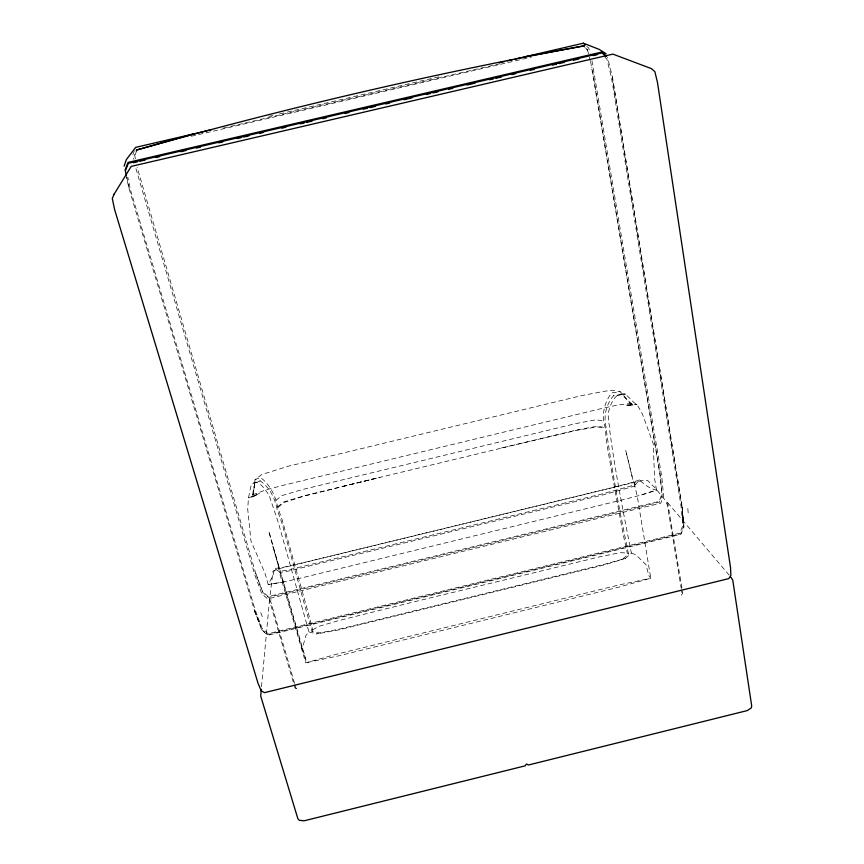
<?xml version="1.0" encoding="UTF-8"?>
<svg xmlns="http://www.w3.org/2000/svg" width="864" height="864" viewBox="0 0 864 864"><rect width="100%" height="100%" fill="white"/><g stroke="black" fill="none" stroke-linecap="round" stroke-linejoin="round"><path stroke-width="0.65" stroke-dasharray="4.32 3.24" d="M278.327 565.52L268.78 531.263L305.813 659.351L305.705 662.818L338.202 655.949L619.034 587.088L650.765 578.221L637.265 496.184L633.398 480.6L635.299 484.758L603.137 493.679L287.28 570.154L278.899 571.363L274.558 568.555L273.024 575.597L268.25 584.518L265 573.307L250.981 541.123L247.709 509.155L248.454 497.956L251.338 484.175L260.194 480.848C269.795 487.512 275.076 498.517 277.193 509.76L281.923 523.087L312.023 631.573L319.237 632.988L339.682 629.046L603.32 564.559L625.504 558.425L631.368 553.068C623.246 512.017 615.028 470.869 609.595 429.365L610.157 428.836L608.612 422.161L608.116 413.953A377.924 60.296 73.8 0 1 625.45 394.081L634.306 402.883L636.93 404.276L642.352 413.878L653.238 443.729L654.588 478.656L656.521 490.082L641.282 495.018L621.648 500.04L304.441 577.195L284.396 581.828L268.25 584.518L284.396 581.828M261.5 686.696L269.266 602.705L269.698 599.551L271.102 598.201L270.67 601.333L294.581 683.359M622.987 558.695L628.538 554.18C620.147 513.238 612.101 472.122 606.431 430.715L606.938 430.099C602.975 418.36 605.416 405.184 613.494 395.755L621.929 394.567L630.828 404.039L633.312 405.032L625.266 405.248L636.93 404.276L633.312 405.032L629.219 401.641L620.222 391.738L612.014 390.193L603.86 391.392L581.645 395.615L288.922 466.063L261.77 474.498L255.042 479.671L253.184 495.094L252.104 496.962L248.454 497.956L259.621 493.409L252.104 496.962L254.783 482.998L260.194 480.848M253.184 495.094L254.783 482.998M305.813 659.351L302.216 649.091L305.856 635.526L308.923 631.908L278.489 523.109L269.244 495.698A381.348 41.353 78.3 0 0 251.338 484.186M312.023 631.573L312.628 629.867L308.027 611.928L282.334 520.452L277.56 506.833C275.378 495.45 269.924 484.434 260.41 477.468L255.042 479.671M134.287 150.854L132.894 154.332L133.952 159.462M135.389 158.803L134.6 154.98L135.983 151.524M136.588 151.092L134.752 155.693L134.6 154.98M635.299 484.758L639.446 479.93C644.209 484.52 649.89 488.819 656.521 490.082L641.282 495.018M628.538 554.18L627.21 552.96L623.322 534.978L614.779 489.089L606.485 442.055L605.254 427.691C601.333 415.811 603.925 402.57 611.788 392.861L620.222 391.738M278.111 507.308L284.17 502.427L304.592 496.001L379.858 477.317M277.56 506.833L283.63 501.973L304.139 495.806L379.75 477.425L576.904 429.959L597.704 426.146L605.254 427.691M275.929 500.321L282.01 495.558L302.54 489.499L575.521 423.641L596.29 419.72L603.785 421.189M312.628 629.867L318.794 626.368L338.558 620.644L411.037 602.586L600.21 556.697L620.168 552.701L627.21 552.96M252.104 496.962L256.597 495.007M308.923 631.908L316.764 633.938L319.237 632.988M252.677 494.834L266.177 489.78L283.878 485.125L600.329 408.834L617.911 404.989L631.886 403.402M635.267 485.957L603.148 494.867L287.744 571.234L279.385 572.443L278.435 566.816L278.899 571.363M639.446 479.93L631.368 482.717L606.463 489.046L308.567 561.416L283.165 567.302L274.558 568.555M625.504 558.425L604.746 564.808L338.429 629.953L316.764 633.938M342.9 486.367L379.75 477.425M501.466 447.962L576.353 430.402L597.229 426.838L604.778 428.404M268.974 116.359L272.894 115.441M279.418 113.929L285.952 112.406M287.258 112.104L441.914 76.118M223.387 128.056L499.619 63.774M191.311 136.264L531.166 57.164M621.929 394.567L625.45 394.07L613.494 395.755M628.614 405.302L633.312 405.032M631.368 553.068L635.947 554.796L646.11 564.883L648.702 575.316L650.765 578.221L619.24 584.906L337.284 654.026L305.705 662.818L279.385 572.443M261.5 629.359L267.527 634.673L680.735 533.714L683.759 526.241L681.944 506.336L612.133 75.838M586.98 46.526L588.784 48.19L590.058 53.212M585.619 47.898L587.736 50.209L583.243 46.084M604.94 57.251L606.83 58.99L611.431 77.436L681.016 505.861L682.83 525.701L679.828 533.142L268.153 633.712L262.148 628.409L255.096 609.66L130.453 189.799L127.861 177.25M729.162 575.122L667.634 502.632L665.593 502.135L667.3 504.716L681.221 588.33M254.653 611.14L260.809 626.26L254.653 611.14L129.06 188.665L126.479 177.509M260.712 612.619L262.807 617.944M254.416 610.535L261.727 629.953L267.764 635.278L680.929 534.319L683.953 526.846L682.139 506.952L612.371 76.691L607.511 57.294M255.809 573.469L262.494 591.484L268.207 596.592L659.081 501.422L661.9 494.294L660.064 475.276L591.851 67.003M294.948 684.644L296.071 688.489L297.691 689.558L294.937 687.733L269.471 600.415L272.992 571.223L278.23 568.89L640.796 480.816L647.395 480.265L655.096 487.912L667.796 503.399L682.776 593.093L681.134 595.328L682.106 593.644L681.437 589.658M302.216 649.091L272.83 546.221M587.412 49.55L589 55.782M589.313 57.024L590.263 60.772M590.587 61.441L660.388 476.075L662.213 495.094L659.394 502.222L268.402 597.424L262.688 592.315L255.992 574.301L137.095 167.162M591.97 60.75L661.77 476.885L663.606 496.001L660.766 503.172L267.581 598.925L261.835 593.784L255.096 575.672L135.518 167.162M126.76 176.915L129.373 189.518M687.82 508.496L688.273 514.156M632.815 479.434L625.666 450.187L632.815 479.434M682.366 508.68L682.139 506.952L683.251 523.141L682.366 508.68"/><path stroke-width="1.3" d="M261.274 689.375L260.701 696.06L297.896 818.791L299.376 820.325L304.16 820.8L525.193 765.828L526.468 763.992L528.498 764.996L747.306 710.575L751.291 707.929L751.702 705.953L732.758 580.079L730.793 577.087M124.124 166.147L126.36 159.592L135.67 147.377L211.507 129.73M125.453 170.618L128.38 163.285L602.068 52.909L605.858 56.408M194.53 133.672L136.188 150.142C283.943 108.378 433.728 73.451 584.744 45.738L525.528 56.657M499.392 62.737L504.619 61.528M507.233 60.912L512.46 59.702M515.074 59.087L583.373 43.2L599.314 49.432L606.15 53.816M133.412 162.756L137.354 161.838M139.979 161.233L145.238 160.002M155.747 157.55L159.689 156.632M180.706 151.74L185.965 150.509M196.474 148.068L200.416 147.15M218.808 142.862L222.75 141.944M237.211 138.575L241.153 137.657M243.778 137.041L249.037 135.821M259.546 133.369L263.488 132.451M281.88 128.164L285.822 127.246M300.272 123.876L304.214 122.958M306.85 122.342L312.098 121.122M322.607 118.67L326.549 117.752M344.952 113.465L348.894 112.547M363.344 109.177L367.286 108.259M369.911 107.654L375.17 106.423M385.679 103.972L389.621 103.054M404.071 99.695L411.955 97.848M426.406 94.489L430.348 93.571M432.983 92.956L438.232 91.724M448.751 89.284L452.693 88.366M467.143 84.996L475.027 83.16M489.478 79.79L493.42 78.872M496.044 78.257L501.304 77.036M511.812 74.585L515.754 73.667M530.204 70.297L534.146 69.379M552.55 65.092L556.492 64.174M559.116 63.558L564.376 62.338M573.566 60.199L578.826 58.968M593.276 55.598L597.218 54.68M583.373 43.2L585.176 44.863M606.56 56.419L601.819 52.045L128.056 162.421L125.14 169.754L126.446 176.062M114.113 194.195L112.298 198.493L114.599 209.531L258.109 683.554L261.198 690.8L264.46 692.658L728.784 578.61L730.858 575.467L730.534 567.626L657.482 82.512L654.869 71.69L651.467 68.656L612.911 54.119L131.188 166.396L114.113 194.195"/></g></svg>
